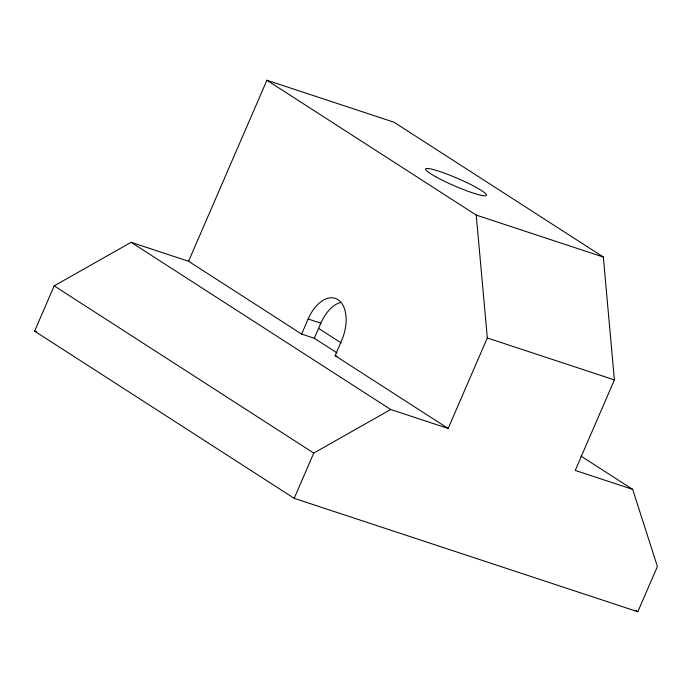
<?xml version="1.0" encoding="UTF-8"?>
<svg xmlns="http://www.w3.org/2000/svg" width="692" height="692" viewBox="0 0 692 692"><rect width="100%" height="100%" fill="white"/><g stroke="black" fill="none" stroke-linecap="round" stroke-linejoin="round"><path stroke-width="1.04" d="M580.943 456.054L632.678 489.374L657.4 566.488L637.816 611.745L294.187 498.327L34.6 331.131L54.184 285.874L131.125 242.312L188.57 261.273L301.617 334.08L314.324 338.276L336.952 352.859M188.57 261.273L266.904 80.255L393.982 122.199L603.329 257.035L614.401 379.908L575.234 470.413L632.678 489.374M301.617 334.08L308.139 319.003A33.121 19.506 -71.7 0 1 337.947 299.619A33.121 19.506 -71.7 0 1 341.632 340.576L335.11 355.662L448.148 428.469L487.315 337.964L476.243 215.091L266.904 80.255M314.324 338.276L320.846 323.19A33.121 19.506 -71.7 0 1 340.533 302.456M294.187 498.327L313.761 453.07L390.712 409.508L448.148 428.469M476.243 215.091L603.329 257.035M487.315 337.964L614.401 379.908M308.139 319.003L320.846 323.19M335.11 355.662L337.065 356.302M34.6 331.131L36.65 331.805M318.381 328.25L341.035 342.843M131.125 242.312L390.712 409.508M636 610.578L637.816 611.745M54.184 285.874L313.761 453.07M435.83 176.823A33.121 4.04 23.4 0 0 485.862 195.689A33.121 4.04 23.4 0 0 446.452 173.882A33.121 4.04 23.4 0 0 435.83 176.823"/></g></svg>
